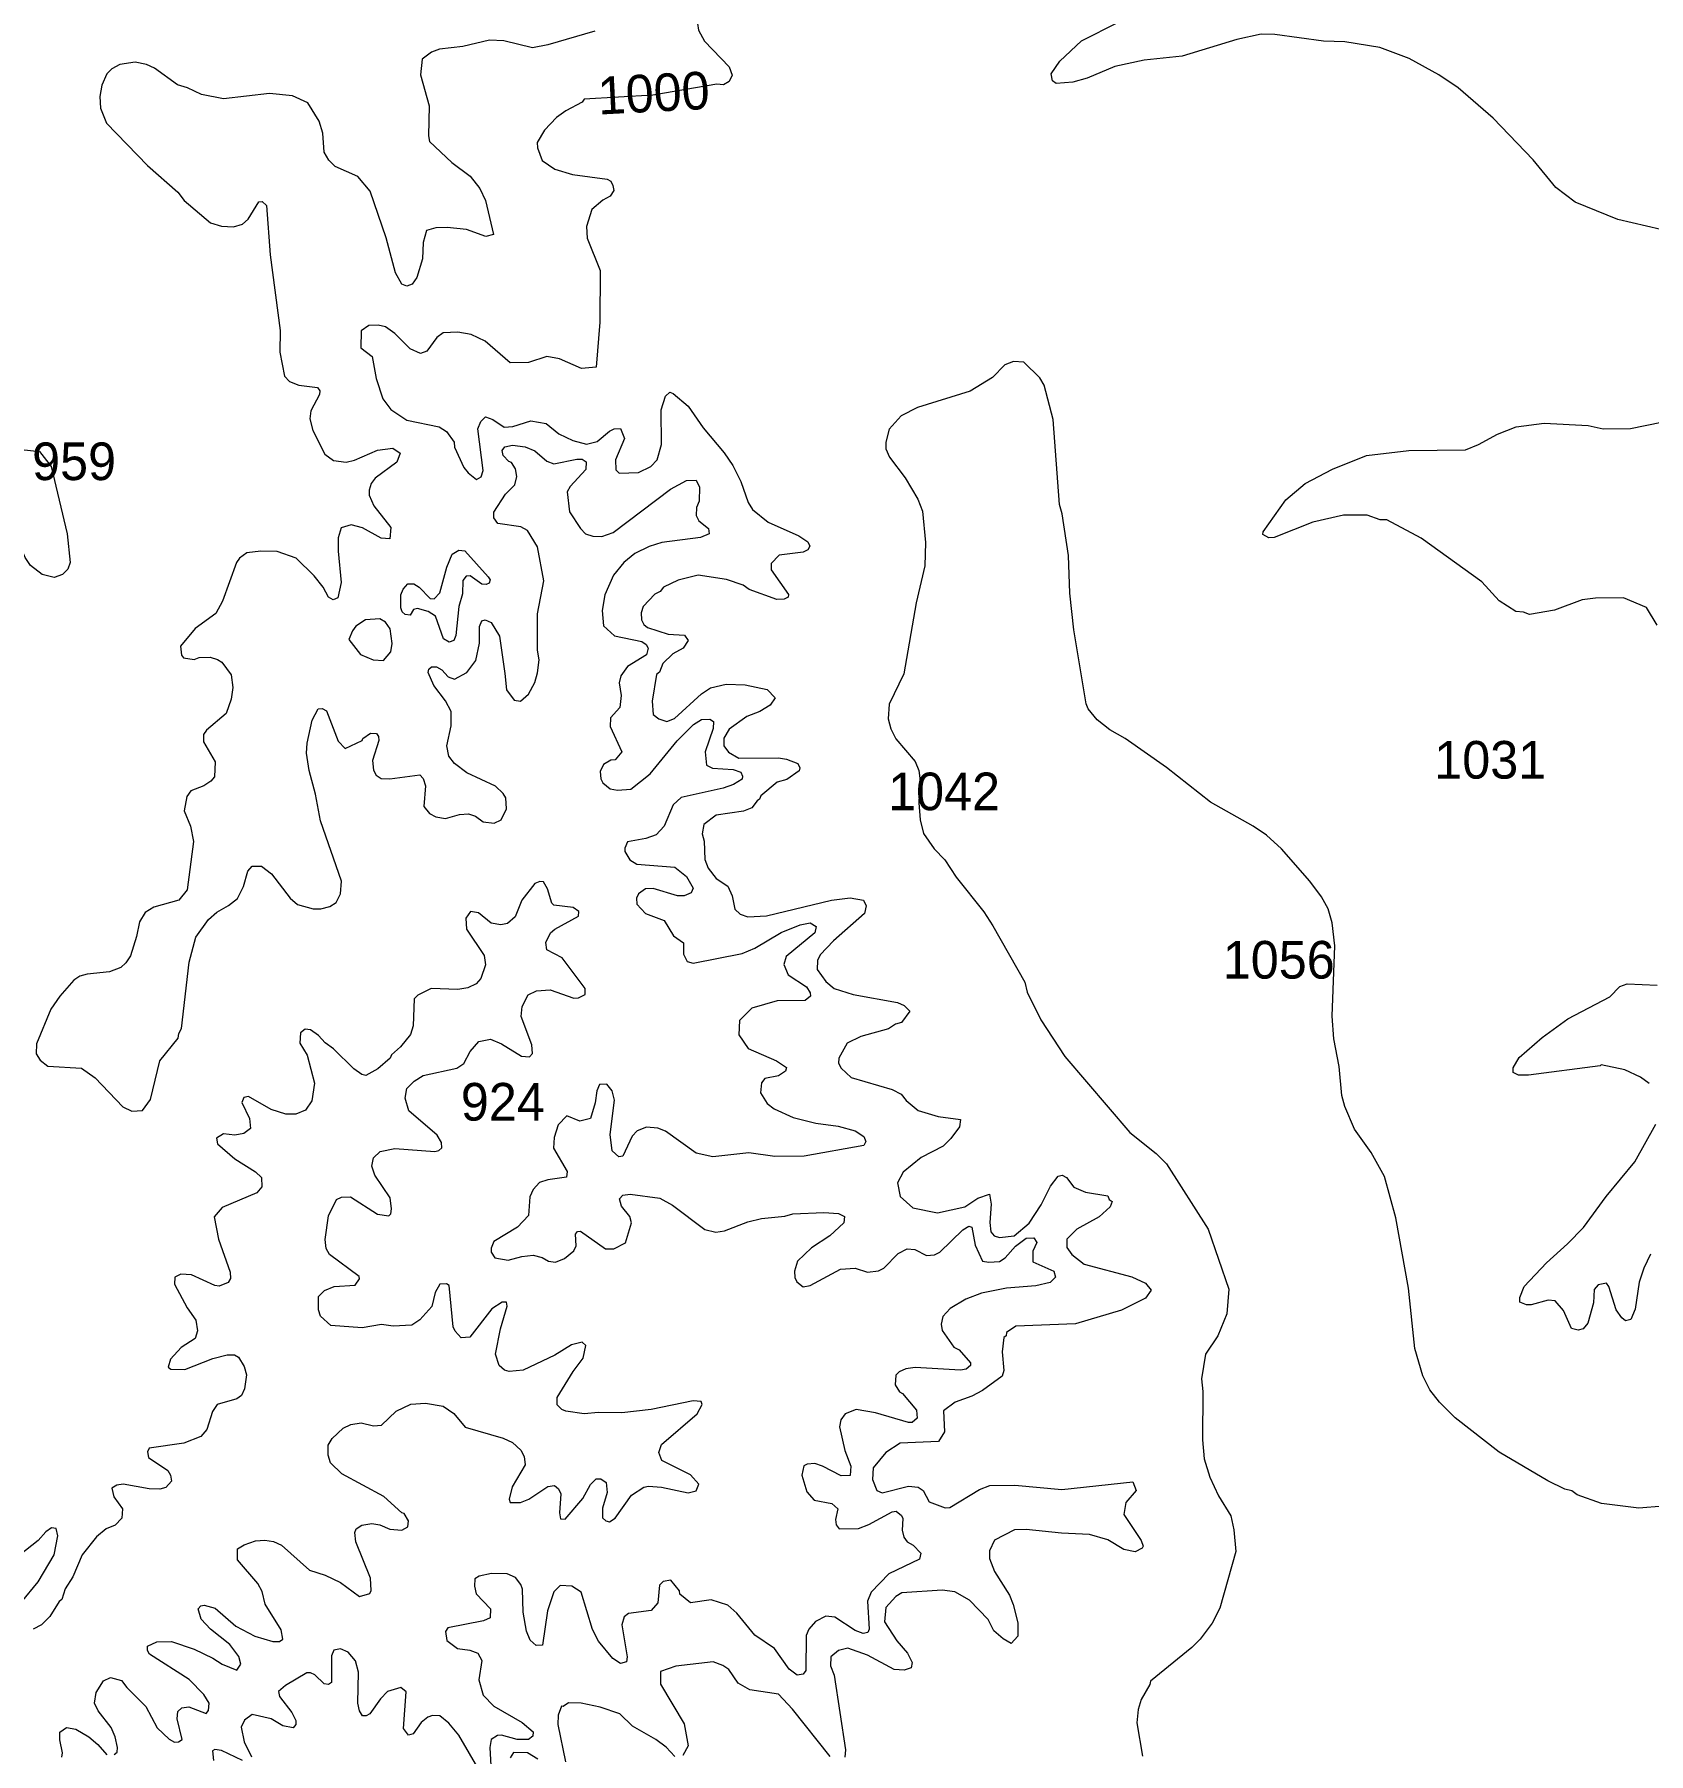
# Model space of a CAD drawing. Header units: kilometres. Extents: x 178.1 to 232.4, y 8228.7 to 8284.8.
# Drawn here: x 215.99 to 222.86, y 8236.32 to 8243.63 of the extents above; entities that cross this region are included whole.
import ezdxf

# ---------------------------------------------------------------- set-up
doc = ezdxf.new("R2010")
doc.units = ezdxf.units.KM
for name, color, linetype in [('1', 7, 'Continuous'), ('2', 7, 'Continuous'), ('21', 7, 'Continuous'), ('61', 7, 'Continuous')]:
    doc.layers.add(name, color=color, linetype=linetype)
doc.styles.add('dgn002', font='dgn002.shx')

msp = doc.modelspace()

# ---------------------------------------------------------------- linework, layer by layer
at = {"layer": '1', "color": 5, "linetype": 'Continuous', "lineweight": 13, "flags": 128}
for points in [[(218.8546, 8243.7957), (218.8125, 8243.6736), (218.8165, 8243.6445), (218.8429, 8243.5983), (218.9472, 8243.4896), (218.96, 8243.4534)], [(222.9083, 8242.7984), (222.7254, 8242.8407), (222.5441, 8242.9146), (222.4621, 8242.9757), (222.3665, 8243.0943), (222.1961, 8243.2711), (222.0466, 8243.3995), (221.9644, 8243.455), (221.8386, 8243.5246), (221.7132, 8243.5716), (221.5652, 8243.595), (221.4748, 8243.5984), (221.2674, 8243.6264), (221.2099, 8243.6281), (221.1052, 8243.6053), (220.8731, 8243.5342), (220.7115, 8243.5182), (220.5875, 8243.4913), (220.4689, 8243.4407), (220.4089, 8243.424), (220.3376, 8243.4179), (220.3216, 8243.4297), (220.3158, 8243.4597), (220.3534, 8243.5134), (220.4452, 8243.6), (220.6031, 8243.6792)], [(218.96, 8243.4534), (218.947, 8243.4274), (218.9236, 8243.4126), (218.8953, 8243.4155), (218.6227, 8243.3686), (218.3305, 8243.3514), (218.3222, 8243.3387), (218.2524, 8243.3022), (218.2127, 8243.2736), (218.1622, 8243.2198), (218.1315, 8243.1669), (218.1328, 8243.145), (218.1517, 8243.0911), (218.206, 8243.0541), (218.2807, 8243.0318), (218.4282, 8243.0112), (218.4444, 8243.0031), (218.4522, 8242.9842), (218.4566, 8242.9642), (218.4418, 8242.9394), (218.4095, 8242.9226), (218.3639, 8242.8822), (218.3401, 8242.8099), (218.3435, 8242.7606), (218.3986, 8242.6239), (218.3974, 8242.4043), (218.3813, 8242.212), (218.3199, 8242.2063), (218.2263, 8242.2485), (218.1719, 8242.2584), (218.0947, 8242.2324), (218.0163, 8242.2307), (217.9102, 8242.3225), (217.8509, 8242.3522), (217.7934, 8242.3621), (217.732, 8242.3584), (217.7046, 8242.3389), (217.6612, 8242.2812), (217.6356, 8242.2714), (217.5916, 8242.2908), (217.5251, 8242.3556), (217.4862, 8242.3838), (217.4553, 8242.3918), (217.4154, 8242.3902), (217.3823, 8242.3669), (217.3817, 8242.2945), (217.4298, 8242.2576), (217.4462, 8242.1648), (217.4743, 8242.0776), (217.5088, 8242.0331), (217.5769, 8241.9868), (217.7145, 8241.9593), (217.7458, 8241.9386), (217.7781, 8241.8937), (217.7798, 8241.8724), (217.8195, 8241.7868), (217.8379, 8241.7631), (217.8727, 8241.7355), (217.8926, 8241.7467), (217.902, 8241.7737), (217.8793, 8241.9507), (217.8908, 8241.9817), (217.9113, 8242.0011), (217.9424, 8241.9904), (217.991, 8241.9575), (218.0276, 8241.9605), (218.1046, 8241.9851), (218.1695, 8241.9737), (218.223, 8241.9286), (218.283, 8241.9011), (218.3409, 8241.8851), (218.3859, 8241.8965), (218.4388, 8241.9407), (218.4587, 8241.9501), (218.4847, 8241.9513), (218.5025, 8241.909), (218.4636, 8241.819), (218.4653, 8241.7763), (218.4801, 8241.7628), (218.5621, 8241.7643), (218.6141, 8241.7907), (218.6417, 8241.819), (218.6593, 8241.8833), (218.6581, 8242.0313), (218.676, 8242.0889), (218.6949, 8242.1063), (218.7098, 8242.1014), (218.7728, 8242.0462), (218.8371, 8241.9541), (218.9259, 8241.8486), (218.9631, 8241.7944), (218.9966, 8241.7269), (219.028, 8241.6381), (219.0469, 8241.6075), (219.1134, 8241.5532)], [(222.8935, 8241.1166), (222.8481, 8241.1917), (222.7495, 8241.2329), (222.6311, 8241.2314), (222.5735, 8241.2243), (222.4572, 8241.1791), (222.3502, 8241.1607), (222.3249, 8241.1719), (222.2916, 8241.1737), (222.2212, 8241.2201), (222.1482, 8241.3009), (221.8903, 8241.4864), (221.7443, 8241.5634), (221.7152, 8241.5643), (221.6606, 8241.5834), (221.5595, 8241.5833), (221.4295, 8241.5539), (221.2648, 8241.4884), (221.2415, 8241.4871), (221.216, 8241.5017), (221.2172, 8241.5123), (221.3138, 8241.6485), (221.3957, 8241.7184), (221.5124, 8241.7797), (221.6574, 8241.8372), (221.8376, 8241.8586), (222.0787, 8241.8606), (222.1339, 8241.8833), (222.2136, 8241.9278), (222.2937, 8241.9584), (222.4121, 8241.9753), (222.5998, 8241.964), (222.6634, 8241.9505), (222.78, 8241.9525), (222.9115, 8241.9791)], [(219.1134, 8241.5532), (219.2436, 8241.4963), (219.2821, 8241.4703), (219.291, 8241.452), (219.2825, 8241.4361), (219.2617, 8241.4266)], [(217.7984, 8241.1955), (217.7851, 8241.0718), (217.7766, 8241.0507), (217.7566, 8241.0444), (217.7321, 8241.0584), (217.6986, 8241.1546), (217.6682, 8241.1745), (217.6215, 8241.1865), (217.605, 8241.1831), (217.5904, 8241.1591), (217.5695, 8241.1607), (217.557, 8241.1734), (217.5517, 8241.1897), (217.5514, 8241.2456), (217.5611, 8241.2686), (217.5816, 8241.2911), (217.6067, 8241.2922), (217.6286, 8241.2778), (217.6763, 8241.2288), (217.6924, 8241.2275), (217.7178, 8241.2537), (217.7468, 8241.363), (217.769, 8241.4172), (217.7984, 8241.4352), (217.8231, 8241.4323), (217.9227, 8241.3208), (217.9312, 8241.3087), (217.9264, 8241.2941), (217.9143, 8241.2882), (217.895, 8241.2906), (217.8467, 8241.326), (217.8292, 8241.3245), (217.8144, 8241.3066), (217.8131, 8241.2496), (217.7984, 8241.1955)], [(219.2617, 8241.4266), (219.1597, 8241.413), (219.1254, 8241.3778), (219.1253, 8241.3517), (219.2001, 8241.2469), (219.1987, 8241.235)], [(219.1987, 8241.235), (219.1813, 8241.2264), (219.1507, 8241.2251), (219.033, 8241.2678), (219.0065, 8241.2856), (218.9367, 8241.3106), (218.8161, 8241.3282), (218.7307, 8241.3074), (218.6676, 8241.2772), (218.6536, 8241.2592), (218.6313, 8241.2479), (218.582, 8241.1947), (218.5734, 8241.1684), (218.575, 8241.1389), (218.5842, 8241.1191), (218.5995, 8241.1068), (218.6878, 8241.0773), (218.7568, 8241.0736), (218.7725, 8241.0502), (218.7524, 8241.0185), (218.7083, 8240.9935), (218.6656, 8240.9525), (218.6507, 8240.9158), (218.6383, 8240.9059), (218.6199, 8240.7927), (218.6244, 8240.7366), (218.6479, 8240.718), (218.6823, 8240.7069), (218.7152, 8240.7193), (218.8303, 8240.8242), (218.8685, 8240.8494), (218.9342, 8240.8659), (219.0149, 8240.8625), (219.1096, 8240.8421), (219.1425, 8240.8067), (219.1213, 8240.776), (219.0783, 8240.749), (219.0224, 8240.7273), (218.948, 8240.6739), (218.9248, 8240.6362), (218.9249, 8240.6035), (218.9448, 8240.576), (218.9878, 8240.5505), (219.1567, 8240.5524), (219.1917, 8240.5464), (219.2394, 8240.528), (219.2478, 8240.5094), (219.2456, 8240.4965), (219.1925, 8240.4605), (219.1516, 8240.4493), (219.0817, 8240.3912), (219.077, 8240.3758), (219.0657, 8240.3698), (219.0443, 8240.3394), (219.0081, 8240.3259), (218.8921, 8240.3081), (218.8398, 8240.2694), (218.8321, 8240.2296), (218.8404, 8240.1977), (218.8438, 8240.1205), (218.8578, 8240.0826), (218.892, 8240.0393), (218.941, 8240.006), (218.9603, 8239.9656), (218.971, 8239.9093), (218.9941, 8239.8881), (219.0264, 8239.8769), (219.1061, 8239.8802), (219.3826, 8239.9476), (219.4616, 8239.9573), (219.5186, 8239.9467), (219.5296, 8239.9228), (219.5228, 8239.8911), (219.3912, 8239.7742), (219.3346, 8239.7146), (219.3227, 8239.6907), (219.3214, 8239.6523), (219.3582, 8239.6011), (219.3933, 8239.5718), (219.474, 8239.546), (219.6632, 8239.5122), (219.6912, 8239.4997), (219.7153, 8239.4761), (219.68, 8239.427), (219.6544, 8239.4203), (219.6246, 8239.4009), (219.507, 8239.368), (219.4496, 8239.3398), (219.4136, 8239.275), (219.4122, 8239.2549), (219.4242, 8239.2335), (219.4664, 8239.1928), (219.6402, 8239.1418), (219.6793, 8239.122), (219.7001, 8239.0963)], [(217.3795, 8240.991), (217.4338, 8240.9681), (217.4776, 8240.9665), (217.5087, 8241.0032), (217.5151, 8241.0385), (217.5058, 8241.0998), (217.486, 8241.1286), (217.4627, 8241.1425), (217.4012, 8241.1392), (217.3602, 8241.1125), (217.3454, 8241.0924), (217.3309, 8241.0546), (217.3795, 8240.991)], [(222.8593, 8239.1676), (222.8219, 8239.1953), (222.7561, 8239.2266), (222.6554, 8239.248), (222.651, 8239.2431), (222.3463, 8239.2039), (222.303, 8239.2036), (222.281, 8239.2152), (222.2805, 8239.2349), (222.3058, 8239.278), (222.4034, 8239.3631), (222.5135, 8239.4422), (222.6912, 8239.5358), (222.7348, 8239.5801), (222.7661, 8239.5918), (222.8937, 8239.5855)], [(219.7001, 8239.0963), (219.7515, 8239.0537), (219.8362, 8239.0276), (219.9313, 8239.0149), (219.9265, 8238.9835)], [(219.9265, 8238.9835), (219.8899, 8238.9335), (219.8568, 8238.9015)], [(222.8642, 8238.443), (222.8358, 8238.3837), (222.8171, 8238.3229), (222.7999, 8238.2088), (222.7817, 8238.1642), (222.7591, 8238.1597), (222.7432, 8238.1714), (222.7183, 8238.2053), (222.6871, 8238.3057), (222.6778, 8238.3193), (222.6428, 8238.3124), (222.6249, 8238.2919), (222.6225, 8238.2357), (222.5982, 8238.1493), (222.5781, 8238.1256), (222.5578, 8238.1195), (222.5288, 8238.1262), (222.4947, 8238.2037), (222.459, 8238.2438), (222.4301, 8238.2469), (222.3572, 8238.2275), (222.3381, 8238.2277), (222.3097, 8238.2389), (222.3088, 8238.2578), (222.3271, 8238.305), (222.4219, 8238.4052), (222.5125, 8238.486), (222.5795, 8238.5562), (222.6759, 8238.6873), (222.7982, 8238.8347), (222.8868, 8238.9951)], [(219.8568, 8238.9015), (219.7637, 8238.8529), (219.6877, 8238.7913), (219.6636, 8238.7458), (219.6744, 8238.6882), (219.7284, 8238.6388), (219.8335, 8238.6179), (219.9491, 8238.6439), (220.0045, 8238.6803), (220.0537, 8238.6977), (220.0616, 8238.6554), (220.0552, 8238.5772), (220.06, 8238.5378), (220.0735, 8238.5207), (220.0961, 8238.514), (220.1586, 8238.5207), (220.2224, 8238.5746), (220.2743, 8238.6528), (220.3135, 8238.7309), (220.3469, 8238.7737), (220.3625, 8238.7782), (220.3811, 8238.7684), (220.4127, 8238.7267), (220.4624, 8238.7064), (220.558, 8238.6908), (220.5632, 8238.6756), (220.5764, 8238.6661), (220.5666, 8238.6437), (220.5199, 8238.6017), (220.4255, 8238.5483), (220.3835, 8238.5066), (220.383, 8238.4712), (220.4036, 8238.4405), (220.4568, 8238.4003), (220.6589, 8238.3462), (220.7182, 8238.3193), (220.7423, 8238.2899), (220.7176, 8238.2554), (220.6156, 8238.2042), (220.4196, 8238.1471), (220.1656, 8238.1359), (220.1267, 8238.1092), (220.1254, 8238.0961), (220.1158, 8238.088), (220.1079, 8238.0275), (220.1158, 8237.9478), (220.1076, 8237.9246), (220.0239, 8237.8628), (219.9793, 8237.8388), (219.9079, 8237.8139), (219.8582, 8237.7772), (219.8624, 8237.6868), (219.8374, 8237.6469), (219.6738, 8237.6397), (219.613, 8237.5991), (219.5597, 8237.5348), (219.5569, 8237.4852), (219.5754, 8237.4386), (219.5985, 8237.428), (219.7103, 8237.4568), (219.7504, 8237.452), (219.7721, 8237.4381), (219.797, 8237.3901), (219.8664, 8237.365), (219.8852, 8237.3657), (220.0123, 8237.4422), (220.0558, 8237.4588), (220.1613, 8237.4604), (220.3613, 8237.4425), (220.6631, 8237.475), (220.6782, 8237.4386), (220.6335, 8237.3869), (220.6249, 8237.3355), (220.6992, 8237.225), (220.708, 8237.2015), (220.7033, 8237.1924), (220.6735, 8237.1778), (220.6249, 8237.1867), (220.5578, 8237.2279), (220.4799, 8237.251), (220.3603, 8237.2563), (220.2099, 8237.2725), (220.1604, 8237.2704), (220.0758, 8237.2273), (220.0536, 8237.1813), (220.054, 8237.1493), (220.0758, 8237.0943), (220.1389, 8236.993), (220.1554, 8236.9535), (220.175, 8236.8753), (220.1752, 8236.8192), (220.146, 8236.788), (220.1127, 8236.8071), (220.0722, 8236.8413), (220.048, 8236.8891)], [(219.682, 8237.0027), (219.6565, 8236.9873), (219.6139, 8236.9411)], [(220.048, 8236.8891), (219.9692, 8236.9717), (219.9074, 8237.0073), (219.8526, 8237.0144), (219.682, 8237.0027)], [(219.6139, 8236.9411), (219.6076, 8236.8805), (219.66, 8236.7984), (219.706, 8236.7461), (219.7256, 8236.7066), (219.7216, 8236.6842), (219.6918, 8236.6741), (219.6487, 8236.6771), (219.5348, 8236.7386), (219.4518, 8236.7672), (219.4116, 8236.7574), (219.3803, 8236.7304), (219.3788, 8236.6935), (219.3944, 8236.6528), (219.4426, 8236.3354), (219.4394, 8236.3044)], [(219.3773, 8236.3081), (219.2167, 8236.5081), (219.1571, 8236.5722), (219.0358, 8236.5902), (218.9855, 8236.6197), (218.9464, 8236.677), (218.9199, 8236.6946), (218.8789, 8236.7094), (218.7202, 8236.6916), (218.6558, 8236.6689), (218.6557, 8236.6149), (218.7555, 8236.4466), (218.7726, 8236.3533), (218.75, 8236.3114)], [(218.7165, 8236.3074), (218.679, 8236.3477), (218.6361, 8236.379), (218.5365, 8236.4357), (218.4829, 8236.4883), (218.3982, 8236.5171), (218.3178, 8236.5337), (218.2649, 8236.5353), (218.2409, 8236.5199), (218.235, 8236.5216), (218.2199, 8236.4827), (218.2182, 8236.444), (218.251, 8236.2852)], [(218.1341, 8236.2966), (218.0896, 8236.3232), (218.0307, 8236.3244), (218.0157, 8236.3015)]]:
    msp.add_lwpolyline(points, dxfattribs=at)
at = {"layer": '2', "color": 3, "linetype": 'Continuous', "lineweight": 0, "flags": 128}
for points in [[(218.3759, 8243.6403), (218.177, 8243.582), (218.1118, 8243.5706), (217.9896, 8243.5999), (217.928, 8243.6029), (217.8148, 8243.5754), (217.7161, 8243.5638), (217.6821, 8243.5515), (217.642, 8243.5216), (217.6356, 8243.4545), (217.6716, 8243.3229), (217.6683, 8243.1962), (217.6729, 8243.1716), (217.7677, 8243.0826), (217.8461, 8243.0238), (217.8875, 8242.9722), (217.9113, 8242.9208), (217.9448, 8242.7766), (217.9123, 8242.7674), (217.8306, 8242.7983), (217.749, 8242.8066), (217.7003, 8242.805), (217.661, 8242.7934), (217.6456, 8242.7422), (217.6432, 8242.6736), (217.619, 8242.5933), (217.599, 8242.565), (217.5768, 8242.5565), (217.5561, 8242.5655), (217.5283, 8242.6131), (217.4896, 8242.7617), (217.4213, 8242.9613), (217.3683, 8243.023), (217.2722, 8243.0652), (217.2455, 8243.0918), (217.2258, 8243.126), (217.2191, 8243.2076), (217.2041, 8243.2576), (217.1557, 8243.3366), (217.0906, 8243.3662), (216.9925, 8243.3761), (216.7975, 8243.3534), (216.7032, 8243.371), (216.6449, 8243.4005), (216.6018, 8243.4127), (216.504, 8243.4835), (216.4696, 8243.4986), (216.4217, 8243.5094), (216.3559, 8243.4993), (216.3231, 8243.4811), (216.3019, 8243.4595), (216.2804, 8243.4111), (216.271, 8243.363), (216.2745, 8243.313), (216.2993, 8243.2498), (216.4746, 8243.0705), (216.6034, 8242.9563), (216.6303, 8242.9215), (216.7418, 8242.8267), (216.7884, 8242.8114), (216.8402, 8242.8088), (216.8787, 8242.8211), (216.9015, 8242.8421), (216.9475, 8242.9151), (216.9616, 8242.9172), (216.9795, 8242.8998), (216.9961, 8242.6906), (217.0379, 8242.3688), (217.0363, 8242.2766), (217.0565, 8242.1743), (217.0776, 8242.1519), (217.1179, 8242.1358), (217.1969, 8242.1268), (217.2071, 8242.1119), (217.2055, 8242.0969), (217.1681, 8242.0264), (217.1647, 8241.9929), (217.1766, 8241.9435), (217.2286, 8241.8428), (217.2653, 8241.8158), (217.3184, 8241.8092), (217.3545, 8241.8172), (217.4523, 8241.8599)], [(222.9191, 8237.3716), (222.8154, 8237.3634), (222.6567, 8237.3834), (222.553, 8237.4191), (222.5308, 8237.4362), (222.4999, 8237.4442), (222.4282, 8237.4797), (222.2209, 8237.6008), (222.0336, 8237.7469), (221.9672, 8237.8133), (221.9266, 8237.8655), (221.8967, 8237.9253), (221.8627, 8238.0417), (221.8363, 8238.2985), (221.7814, 8238.5976), (221.734, 8238.7733), (221.6771, 8238.874), (221.6061, 8238.9737), (221.5647, 8239.0696), (221.5528, 8239.117), (221.5412, 8239.2395), (221.5184, 8239.3573), (221.5118, 8239.454), (221.5231, 8239.7532), (221.5116, 8239.8504), (221.4936, 8239.9097), (221.4657, 8239.9619), (221.4168, 8240.0277), (221.2955, 8240.1654), (221.2319, 8240.224), (221.1758, 8240.2618), (220.9939, 8240.3633), (220.8068, 8240.5108), (220.6305, 8240.6343), (220.5664, 8240.6706), (220.5127, 8240.713), (220.4732, 8240.7599), (220.4648, 8240.7819), (220.4121, 8241.0963), (220.3958, 8241.2514), (220.3907, 8241.4115), (220.3626, 8241.5893), (220.3512, 8241.6296), (220.3247, 8241.9909), (220.2873, 8242.1356), (220.2676, 8242.1675), (220.2006, 8242.2333), (220.1565, 8242.2364), (220.1193, 8242.2222), (220.0665, 8242.1681), (219.9725, 8242.111), (219.7486, 8242.0417), (219.6783, 8242.0053), (219.6273, 8241.949), (219.6137, 8241.8937)], [(217.1614, 8240.499), (217.1507, 8240.5722), (217.1532, 8240.6142), (217.1746, 8240.7128), (217.1996, 8240.7603), (217.2162, 8240.7619), (217.2356, 8240.7516), (217.2852, 8240.6235), (217.3147, 8240.5917), (217.3876, 8240.6254), (217.3897, 8240.6347), (217.4225, 8240.6565), (217.4477, 8240.6553), (217.456, 8240.643), (217.4572, 8240.6252), (217.4313, 8240.5406), (217.4353, 8240.5), (217.4461, 8240.4782), (217.467, 8240.4647), (217.5044, 8240.4629), (217.6319, 8240.4804), (217.6466, 8240.464), (217.6566, 8240.4331), (217.649, 8240.3455), (217.6734, 8240.3156), (217.7002, 8240.3017), (217.7419, 8240.295), (217.8006, 8240.3118), (217.839, 8240.3146), (217.8681, 8240.3043), (217.9014, 8240.2799), (217.9483, 8240.2742), (217.9778, 8240.289), (218.0008, 8240.335), (217.998, 8240.3816), (217.9871, 8240.4007), (217.9543, 8240.432), (217.8316, 8240.4884), (217.7797, 8240.5277), (217.7557, 8240.559), (217.7474, 8240.6037), (217.7656, 8240.688), (217.7651, 8240.7485), (217.7415, 8240.794), (217.6911, 8240.8601), (217.667, 8240.9144), (217.6701, 8240.9295), (217.6815, 8240.9388), (217.7028, 8240.9383), (217.7253, 8240.9269), (217.7519, 8240.8966), (217.7796, 8240.8859), (217.8319, 8240.9144), (217.8703, 8240.9658), (217.8856, 8241.0395), (217.8856, 8241.1107), (217.8959, 8241.1341), (217.9098, 8241.139), (217.9351, 8241.1276), (217.9707, 8241.0699), (217.9942, 8240.9104), (218.0012, 8240.8408), (218.0335, 8240.7966), (218.0607, 8240.7927), (218.0941, 8240.8227), (218.1215, 8240.8723), (218.1331, 8240.9131), (218.139, 8240.9683), (218.1326, 8241.0093), (218.1326, 8241.1639), (218.1588, 8241.3051), (218.132, 8241.4483), (218.0905, 8241.5183), (218.0612, 8241.5347), (217.9637, 8241.5476), (217.9469, 8241.5721), (217.9468, 8241.5962), (217.9968, 8241.673), (218.0366, 8241.7132), (218.0449, 8241.7478), (218.0386, 8241.781), (218.0222, 8241.807), (218.0102, 8241.8116), (217.987, 8241.8377), (217.9828, 8241.8585), (217.994, 8241.8745), (218.0256, 8241.8815), (218.0795, 8241.8745), (218.1205, 8241.8571), (218.1716, 8241.813), (218.202, 8241.8012), (218.2995, 8241.8223), (218.3229, 8241.8222), (218.3392, 8241.8109), (218.3377, 8241.7776)], [(219.6137, 8241.8937), (219.6141, 8241.8652), (219.6291, 8241.8308), (219.695, 8241.7427), (219.7496, 8241.6515)], [(216.0648, 8241.7899), (216.1333, 8241.5036), (216.1454, 8241.3824), (216.1359, 8241.3535), (216.1132, 8241.3312), (216.0773, 8241.3188), (216.0256, 8241.3314), (215.9768, 8241.3692), (215.9537, 8241.4037), (215.934, 8241.4523), (215.9154, 8241.5695), (215.9137, 8241.667), (215.8809, 8241.7835), (215.8867, 8241.8396), (215.898, 8241.8519), (215.9509, 8241.8618), (216.0145, 8241.8545), (216.0648, 8241.7899)], [(217.4523, 8241.8599), (217.5175, 8241.8681), (217.5479, 8241.8471), (217.5336, 8241.8084), (217.4424, 8241.7411)], [(217.4424, 8241.7411), (217.4256, 8241.7188), (217.4166, 8241.6899)], [(218.3377, 8241.7776), (218.2713, 8241.7059), (218.2591, 8241.6829), (218.2682, 8241.5973), (218.3152, 8241.5269)], [(218.3673, 8241.4939), (218.4055, 8241.4934), (218.454, 8241.5101), (218.6983, 8241.6942), (218.7664, 8241.7316), (218.8077, 8241.7319), (218.8206, 8241.7027), (218.8192, 8241.6435), (218.809, 8241.6158), (218.8077, 8241.5817), (218.8186, 8241.5592), (218.8601, 8241.5266), (218.8625, 8241.5041), (218.826, 8241.4885), (218.6609, 8241.4668), (218.6074, 8241.4506), (218.5464, 8241.421), (218.4997, 8241.3827), (218.4556, 8241.3291), (218.4189, 8241.2456), (218.4075, 8241.1778), (218.413, 8241.1128), (218.4602, 8241.0704), (218.5765, 8241.0461), (218.5944, 8241.0343), (218.6033, 8241.0185), (218.5962, 8240.9897), (218.5146, 8240.94), (218.4861, 8240.9014), (218.4799, 8240.8709), (218.4881, 8240.8172), (218.4819, 8240.7661), (218.4425, 8240.7226), (218.441, 8240.6858), (218.4913, 8240.5774), (218.4633, 8240.5439), (218.4442, 8240.5417), (218.4135, 8240.5241), (218.3994, 8240.4938), (218.401, 8240.4628), (218.4097, 8240.4457), (218.4411, 8240.4199), (218.4726, 8240.4151), (218.5287, 8240.4186), (218.611, 8240.4837), (218.7256, 8240.6244), (218.7954, 8240.6944), (218.8302, 8240.7146), (218.8649, 8240.716), (218.881, 8240.7061), (218.8799, 8240.6772), (218.8454, 8240.578), (218.8504, 8240.5211), (218.8759, 8240.5079), (218.9641, 8240.5022), (218.9972, 8240.4909), (219.0046, 8240.4746), (219.0031, 8240.4618), (218.9658, 8240.439), (218.9218, 8240.4237), (218.7427, 8240.3833), (218.7099, 8240.3519), (218.6703, 8240.2614), (218.6369, 8240.2248), (218.5924, 8240.2094), (218.5144, 8240.1958), (218.5035, 8240.1688), (218.5043, 8240.1537), (218.5252, 8240.1181), (218.5549, 8240.1007), (218.7168, 8240.0873), (218.7661, 8240.0479), (218.7942, 8239.9982), (218.7862, 8239.9777), (218.7557, 8239.9657), (218.728, 8239.966), (218.6241, 8239.997), (218.5919, 8239.9953), (218.5622, 8239.9737), (218.554, 8239.9552), (218.5554, 8239.9306), (218.5918, 8239.8909), (218.6704, 8239.8604), (218.7103, 8239.7963), (218.7527, 8239.7662), (218.7534, 8239.7182), (218.7693, 8239.6867), (218.794, 8239.6793), (219.0026, 8239.7201), (219.0565, 8239.7438), (219.1679, 8239.8091), (219.249, 8239.8429), (219.2916, 8239.8504), (219.317, 8239.8348), (219.312, 8239.809)], [(217.4166, 8241.6899), (217.4172, 8241.6689), (217.436, 8241.6237), (217.5085, 8241.5308), (217.5042, 8241.4828), (217.4679, 8241.4854), (217.3884, 8241.5291), (217.3397, 8241.5421), (217.2983, 8241.5291), (217.2851, 8241.4878), (217.2849, 8241.43), (217.2979, 8241.2976), (217.2836, 8241.2324), (217.2629, 8241.2233), (217.2441, 8241.2352), (217.2215, 8241.2775), (217.1835, 8241.3262), (217.1058, 8241.4005), (217.0251, 8241.4286), (216.9563, 8241.4306), (216.8965, 8241.424), (216.8654, 8241.401), (216.8521, 8241.3825), (216.7932, 8241.2179), (216.7643, 8241.1656), (216.6764, 8241.1018), (216.6139, 8241.0274), (216.6192, 8240.9885), (216.6276, 8240.9778), (216.6719, 8240.9699), (216.6937, 8240.978), (216.741, 8240.9796), (216.7725, 8240.9706), (216.7906, 8240.9583), (216.8292, 8240.9044), (216.837, 8240.8512), (216.8305, 8240.8018), (216.8091, 8240.741), (216.7246, 8240.6693), (216.7119, 8240.6507), (216.7127, 8240.6199), (216.7614, 8240.5346), (216.7596, 8240.4717), (216.7439, 8240.4535), (216.7132, 8240.4338), (216.6585, 8240.4124), (216.6416, 8240.3876), (216.63, 8240.3272), (216.6575, 8240.2619), (216.6692, 8240.1961), (216.6427, 8239.9916), (216.6072, 8239.947), (216.5007, 8239.9177), (216.4636, 8239.8946), (216.44, 8239.8557), (216.4275, 8239.7926), (216.4018, 8239.711), (216.3824, 8239.681), (216.3602, 8239.6616), (216.3127, 8239.6421), (216.2182, 8239.6331), (216.1861, 8239.6235), (216.1609, 8239.6066), (216.1019, 8239.5398), (216.0634, 8239.4843), (216.0026, 8239.3363), (216.0012, 8239.2943), (216.0184, 8239.2668), (216.05, 8239.2412), (216.1937, 8239.2326), (216.251, 8239.192), (216.3699, 8239.0685), (216.4074, 8239.051), (216.4528, 8239.0528), (216.4865, 8239.0999), (216.5259, 8239.2638), (216.6044, 8239.3612), (216.6067, 8239.3806), (216.6188, 8239.4017), (216.6514, 8239.6839), (216.6801, 8239.7894), (216.7329, 8239.8645), (216.7686, 8239.8968), (216.8188, 8239.9248), (216.8564, 8239.9543), (216.8817, 8240.0058), (216.9013, 8240.0703), (216.9192, 8240.0915), (216.9583, 8240.0923), (217.0017, 8240.0594), (217.0808, 8239.9559), (217.1115, 8239.9284), (217.1782, 8239.91), (217.2118, 8239.9098), (217.249, 8239.9208)], [(219.7496, 8241.6515), (219.7695, 8241.6006), (219.7818, 8241.4668), (219.7786, 8241.3687), (219.7427, 8241.2114), (219.6901, 8240.9088), (219.6276, 8240.7801), (219.6237, 8240.7173), (219.6349, 8240.6748), (219.6559, 8240.6327), (219.7388, 8240.5366), (219.7537, 8240.4989), (219.7587, 8240.4654), (219.754, 8240.3608), (219.7588, 8240.2884), (219.7732, 8240.2304), (219.8188, 8240.166), (219.8641, 8240.1187), (219.9119, 8240.0447), (220.0299, 8239.8971), (220.069, 8239.8386), (220.2041, 8239.5983), (220.2137, 8239.5561), (220.2727, 8239.4383), (220.3746, 8239.283), (220.6514, 8238.9596), (220.7634, 8238.8705), (220.8071, 8238.8266), (220.9835, 8238.5495), (221.0721, 8238.2933), (221.0639, 8238.1887), (221.0244, 8238.0959), (220.9726, 8238.0181), (220.9554, 8237.9131), (220.9619, 8237.8595), (220.9604, 8237.654), (220.9668, 8237.5731), (220.9914, 8237.4941), (221.0276, 8237.4151), (221.0809, 8237.3307), (221.0937, 8237.2714), (221.1015, 8237.1786), (221.0331, 8236.9384), (221.0012, 8236.8745), (220.9501, 8236.8067), (220.9148, 8236.7714), (220.7386, 8236.6274), (220.7363, 8236.6136), (220.6992, 8236.55), (220.6866, 8236.5068), (220.6806, 8236.4499), (220.7051, 8236.3089)], [(218.3152, 8241.5269), (218.3369, 8241.5046), (218.3673, 8241.4939)], [(217.2093, 8240.2844), (217.1882, 8240.3981), (217.1614, 8240.499)], [(217.249, 8239.9208), (217.2769, 8239.9371), (217.295, 8239.9736), (217.2996, 8240.0282), (217.2093, 8240.2844)], [(217.2678, 8238.3045), (217.3575, 8238.3113), (217.3753, 8238.3373), (217.3748, 8238.3478), (217.2484, 8238.4417), (217.2332, 8238.4668), (217.229, 8238.5055), (217.2436, 8238.6055), (217.2783, 8238.6751), (217.2989, 8238.685), (217.3374, 8238.6866), (217.4522, 8238.613), (217.5003, 8238.6048), (217.5085, 8238.6144), (217.5119, 8238.635), (217.5056, 8238.6823), (217.4408, 8238.7786), (217.4281, 8238.8172), (217.4357, 8238.8524), (217.4641, 8238.8795), (217.5263, 8238.892), (217.6956, 8238.8794), (217.7131, 8238.8831), (217.7255, 8238.8944), (217.7237, 8238.9168), (217.7057, 8238.9488), (217.5855, 8239.0521), (217.5698, 8239.1058), (217.5767, 8239.1461), (217.6087, 8239.1781), (217.6463, 8239.2016), (217.7894, 8239.2338), (217.819, 8239.2527), (217.8463, 8239.304), (217.8835, 8239.3459), (217.9332, 8239.3565), (217.98, 8239.3365), (218.0643, 8239.2836), (218.0977, 8239.2812), (218.111, 8239.2949), (218.1079, 8239.333), (218.0634, 8239.4528), (218.0677, 8239.495), (218.0931, 8239.5442), (218.1277, 8239.5623), (218.1868, 8239.5655), (218.2863, 8239.5312), (218.3062, 8239.5316), (218.3348, 8239.5467), (218.3345, 8239.5724), (218.2371, 8239.7026), (218.1717, 8239.7358), (218.1676, 8239.7679), (218.1876, 8239.8081), (218.2055, 8239.8243), (218.3066, 8239.8787), (218.3083, 8239.8997), (218.284, 8239.9159), (218.2021, 8239.9257), (218.1932, 8239.9351), (218.1755, 8239.9947), (218.1579, 8240.0251), (218.1427, 8240.0266), (218.121, 8240.0182), (218.0663, 8239.9468), (218.0377, 8239.8765), (218.0048, 8239.8476), (217.9771, 8239.8424), (217.936, 8239.8492), (217.8812, 8239.8938), (217.848, 8239.8995), (217.8272, 8239.8712), (217.8307, 8239.824), (217.9054, 8239.7115), (217.9117, 8239.6717), (217.8912, 8239.6148), (217.8717, 8239.592), (217.8356, 8239.5739), (217.7934, 8239.5673), (217.6806, 8239.5722), (217.6235, 8239.5438), (217.608, 8239.5276), (217.6041, 8239.4133), (217.5921, 8239.3756), (217.5503, 8239.3243), (217.512, 8239.29), (217.5063, 8239.2755), (217.4531, 8239.2304), (217.4028, 8239.2023), (217.3857, 8239.206), (217.3521, 8239.23), (217.2656, 8239.3149), (217.229, 8239.3402), (217.2012, 8239.3725), (217.1678, 8239.3959)], [(219.312, 8239.809), (219.1901, 8239.7081), (219.1796, 8239.6741), (219.1982, 8239.6297), (219.2761, 8239.5792)], [(219.2938, 8239.5387), (219.27, 8239.5211), (219.1511, 8239.5194), (219.0433, 8239.4883), (218.9907, 8239.4354), (218.9888, 8239.3744), (219.0285, 8239.317), (219.1481, 8239.2644), (219.1905, 8239.2361), (219.1866, 8239.2209), (219.1575, 8239.2005), (219.0991, 8239.1896), (219.0855, 8239.1701), (219.0801, 8239.1285), (219.1094, 8239.0829), (219.1389, 8239.0601), (219.2195, 8239.0235), (219.3161, 8238.9995), (219.4114, 8238.9862), (219.4834, 8238.9664), (219.5194, 8238.9426), (219.5281, 8238.9221), (219.5199, 8238.9045), (219.2658, 8238.8587), (219.1409, 8238.8579), (219.0304, 8238.8728), (218.8775, 8238.8563), (218.8072, 8238.8721), (218.6767, 8238.9652), (218.6444, 8238.9779), (218.5964, 8238.983), (218.5557, 8238.9662), (218.5354, 8238.9442), (218.495, 8238.8589), (218.4789, 8238.8567), (218.4503, 8238.8819), (218.442, 8238.9511), (218.4599, 8239.0976), (218.4493, 8239.137), (218.4277, 8239.1651), (218.3966, 8239.164), (218.3845, 8239.1362), (218.3775, 8239.0853), (218.3573, 8239.019), (218.3118, 8239.0077), (218.2577, 8239.0304), (218.2199, 8238.9927), (218.2032, 8238.9379), (218.2001, 8238.8934), (218.2588, 8238.7943), (218.2563, 8238.7701), (218.1764, 8238.7589), (218.1407, 8238.747), (218.1138, 8238.7168), (218.0999, 8238.6857), (218.0942, 8238.6075), (218.0475, 8238.5572), (217.947, 8238.4957), (217.9354, 8238.4685), (217.9357, 8238.4505), (217.9508, 8238.4275), (218.0078, 8238.4168), (218.0657, 8238.4333), (218.1144, 8238.4381), (218.1525, 8238.4286), (218.1796, 8238.4122), (218.2086, 8238.4089), (218.2467, 8238.4238), (218.2864, 8238.4574), (218.2969, 8238.4783), (218.2941, 8238.5269), (218.3023, 8238.5382), (218.3155, 8238.54), (218.4219, 8238.4655), (218.4568, 8238.4647), (218.5064, 8238.4907), (218.5325, 8238.5763), (218.5256, 8238.6027), (218.4893, 8238.6466), (218.4817, 8238.6778), (218.4954, 8238.6931), (218.5266, 8238.698), (218.6525, 8238.6799), (218.707, 8238.6505), (218.8432, 8238.5478), (218.8907, 8238.5354), (218.9269, 8238.5417), (219.0264, 8238.5797), (219.0841, 8238.5942), (219.1837, 8238.6044), (219.2179, 8238.6142), (219.3503, 8238.6191), (219.4123, 8238.6147), (219.4376, 8238.602), (219.4347, 8238.5758)], [(219.2761, 8239.5792), (219.292, 8239.5531), (219.2938, 8239.5387)], [(217.1678, 8239.3959), (217.1447, 8239.3989), (217.1253, 8239.3839), (217.1219, 8239.3396), (217.1528, 8239.2881)], [(217.1528, 8239.2881), (217.1845, 8239.1698), (217.173, 8239.0941)], [(217.173, 8239.0941), (217.1457, 8239.0549), (217.1045, 8239.0376), (217.0629, 8239.0377), (216.9997, 8239.058), (216.9036, 8239.1126), (216.8839, 8239.1087), (216.8754, 8239.087), (216.9074, 8239.0188), (216.9123, 8238.9761), (216.8832, 8238.9553), (216.8452, 8238.9487), (216.7973, 8238.9547), (216.7675, 8238.936), (216.7725, 8238.9109), (216.8456, 8238.8471), (216.9336, 8238.7924), (216.9585, 8238.7685), (216.961, 8238.7284), (216.9385, 8238.703), (216.7912, 8238.6406), (216.7579, 8238.6019), (216.7756, 8238.5063), (216.8254, 8238.3664), (216.8272, 8238.3388), (216.8174, 8238.3218), (216.7793, 8238.3069), (216.7604, 8238.3094), (216.6609, 8238.3541), (216.6166, 8238.3574), (216.5905, 8238.3441), (216.5888, 8238.3155), (216.6434, 8238.2138), (216.6791, 8238.1617), (216.6873, 8238.117), (216.6767, 8238.0843), (216.6177, 8238.046), (216.572, 8237.9964), (216.5626, 8237.9616), (216.574, 8237.9532), (216.6323, 8237.9525), (216.7513, 8237.9989), (216.8135, 8238.0149), (216.844, 8238.0148), (216.8615, 8238.005), (216.8849, 8237.9652), (216.8957, 8237.9302), (216.8873, 8237.8698), (216.8737, 8237.8412), (216.8542, 8237.8279), (216.7705, 8237.8033), (216.75, 8237.7733), (216.7268, 8237.6973), (216.7015, 8237.6674), (216.6287, 8237.6388), (216.4814, 8237.6176), (216.4737, 8237.6027), (216.479, 8237.5789), (216.5605, 8237.523), (216.5718, 8237.5037), (216.5768, 8237.4771), (216.5521, 8237.4511), (216.5262, 8237.4441), (216.4814, 8237.4445), (216.3705, 8237.4652), (216.3439, 8237.4603), (216.3226, 8237.4474), (216.3315, 8237.4115), (216.3674, 8237.36), (216.3651, 8237.32), (216.3371, 8237.2907), (216.299, 8237.2758), (216.2567, 8237.2405), (216.1958, 8237.164), (216.1568, 8237.0709), (216.1246, 8237.0201), (216.1096, 8236.9754), (216.0988, 8236.9669), (216.0595, 8236.9022), (216.0241, 8236.8664), (215.9878, 8236.8483)], [(219.4347, 8238.5758), (219.3747, 8238.52), (219.2978, 8238.4694), (219.2373, 8238.4131), (219.2257, 8238.3704)], [(219.2351, 8238.3248), (219.2613, 8238.3033), (219.2917, 8238.3091), (219.4204, 8238.3789), (219.4826, 8238.3824), (219.5348, 8238.3658), (219.582, 8238.3722), (219.6049, 8238.3833), (219.6666, 8238.4447), (219.7045, 8238.4659), (219.7374, 8238.4627), (219.7861, 8238.4369), (219.8203, 8238.4402), (219.8437, 8238.4512), (219.9404, 8238.5458), (219.9662, 8238.5614), (219.9793, 8238.5574), (219.9935, 8238.4808), (220.0245, 8238.4135), (220.0508, 8238.4086), (220.0971, 8238.412), (220.1214, 8238.4272), (220.1653, 8238.4759), (220.2106, 8238.51), (220.2425, 8238.5125), (220.2555, 8238.4924), (220.2389, 8238.4558), (220.238, 8238.4104), (220.3275, 8238.37), (220.3348, 8238.3454), (220.3115, 8238.322), (220.2509, 8238.3082), (220.127, 8238.2982), (220.0199, 8238.2766), (219.9542, 8238.2518), (219.8871, 8238.211), (219.8559, 8238.1775), (219.8494, 8238.1452), (219.8527, 8238.1178), (219.9027, 8238.0475), (219.9257, 8238.0358), (219.9739, 8237.9812), (219.9738, 8237.969), (219.9554, 8237.954), (219.9313, 8237.9496), (219.7381, 8237.9608), (219.6987, 8237.9558), (219.6696, 8237.9421), (219.6562, 8237.9276), (219.6536, 8237.8874), (219.6716, 8237.8576), (219.6841, 8237.8507), (219.744, 8237.78), (219.7468, 8237.7458), (219.7257, 8237.7274), (219.7096, 8237.7274), (219.5702, 8237.768), (219.4879, 8237.7828), (219.4399, 8237.7636), (219.4215, 8237.738), (219.4166, 8237.7092), (219.4395, 8237.6087), (219.4641, 8237.542), (219.4617, 8237.5017), (219.4237, 8237.5004), (219.3436, 8237.542), (219.3109, 8237.5523), (219.2787, 8237.5498), (219.2648, 8237.5425), (219.2569, 8237.5026), (219.2772, 8237.4329), (219.3086, 8237.3963), (219.3837, 8237.3834), (219.409, 8237.3608), (219.4001, 8237.3143), (219.4018, 8237.2916), (219.4146, 8237.2752), (219.4976, 8237.2759), (219.541, 8237.2932), (219.6407, 8237.3479), (219.6581, 8237.3498), (219.6806, 8237.3312), (219.686, 8237.3193), (219.6831, 8237.2689), (219.6895, 8237.2394), (219.704, 8237.2192), (219.729, 8237.2051), (219.7617, 8237.1714), (219.7564, 8237.146), (219.6266, 8237.0839), (219.5514, 8237.0061), (219.5351, 8236.9673), (219.5432, 8236.8487), (219.5367, 8236.834), (219.5165, 8236.8303)], [(219.2257, 8238.3704), (219.2259, 8238.343), (219.2351, 8238.3248)], [(217.2008, 8238.263), (217.2272, 8238.2885), (217.2678, 8238.3045)], [(217.2421, 8237.5889), (217.242, 8237.631), (217.2591, 8237.6585), (217.3057, 8237.7036), (217.3382, 8237.7186), (217.3829, 8237.7254), (217.4357, 8237.7124), (217.4693, 8237.7157), (217.5317, 8237.7747), (217.5932, 8237.8049), (217.6568, 8237.8094), (217.7311, 8237.7967), (217.7767, 8237.7648), (217.8242, 8237.707), (217.9867, 8237.661), (218.0267, 8237.6422), (218.062, 8237.6096), (218.0755, 8237.582), (218.0797, 8237.5477), (218.024, 8237.4531), (218.0125, 8237.4019), (218.0161, 8237.3868), (218.0606, 8237.3873), (218.0953, 8237.4017), (218.1765, 8237.4551), (218.2049, 8237.4586), (218.2218, 8237.4445), (218.2318, 8237.4241), (218.2263, 8237.3435), (218.2305, 8237.3173), (218.2496, 8237.3161), (218.3246, 8237.404), (218.3577, 8237.4631), (218.382, 8237.4877), (218.4014, 8237.4879), (218.4238, 8237.4717), (218.4288, 8237.4298), (218.4094, 8237.3631), (218.4093, 8237.3224), (218.4226, 8237.3085), (218.4389, 8237.3044), (218.4632, 8237.3206), (218.5326, 8237.4176), (218.584, 8237.4518), (218.6049, 8237.4569), (218.6603, 8237.4522), (218.7729, 8237.4278), (218.8072, 8237.436), (218.8187, 8237.4646), (218.7827, 8237.5041), (218.6617, 8237.5653), (218.6479, 8237.6001), (218.6596, 8237.6331), (218.8106, 8237.7634), (218.8322, 8237.8033), (218.8276, 8237.8168), (218.7937, 8237.8188), (218.6162, 8237.7817), (218.4904, 8237.7683), (218.3916, 8237.7699), (218.3303, 8237.7634), (218.2528, 8237.775), (218.2352, 8237.7828), (218.2165, 8237.8019), (218.2154, 8237.8335), (218.2841, 8237.9443), (218.3265, 8238.0003), (218.338, 8238.0539), (218.3226, 8238.0692), (218.2765, 8238.0578), (218.2066, 8238.0134), (218.071, 8237.9492), (218.0125, 8237.9445), (217.9927, 8237.9495), (217.9696, 8237.9699), (217.9533, 8238.018), (217.9746, 8238.1254), (218.004, 8238.221), (218, 8238.2389), (217.9824, 8238.2386), (217.9387, 8238.2096), (217.8448, 8238.0891), (217.8085, 8238.0863), (217.7821, 8238.1151), (217.7738, 8238.1336), (217.7575, 8238.3095), (217.7461, 8238.3162), (217.7175, 8238.3157), (217.6977, 8238.2792), (217.6837, 8238.2195), (217.6321, 8238.1633), (217.5985, 8238.1405), (217.518, 8238.1371), (217.4686, 8238.1434), (217.3863, 8238.1288)], [(217.3863, 8238.1288), (217.2532, 8238.1398), (217.2098, 8238.1792), (217.2009, 8238.2053), (217.2008, 8238.263)], [(217.3008, 8237.5085), (217.2523, 8237.5558), (217.2421, 8237.5889)], [(217.5844, 8237.3094), (217.5659, 8237.3401), (217.5562, 8237.3426), (217.4794, 8237.4122), (217.3008, 8237.5085)], [(215.9365, 8236.9627), (216.0094, 8237.0495), (216.0769, 8237.1649), (216.093, 8237.2452), (216.0862, 8237.2766), (216.0658, 8237.2793), (216.0417, 8237.262), (216.0088, 8237.225), (215.9022, 8237.1412)], [(216.332, 8236.3163), (216.3448, 8236.3256), (216.3465, 8236.3452), (216.3368, 8236.3916), (216.3195, 8236.4312), (216.2644, 8236.5016), (216.2494, 8236.5335), (216.2558, 8236.5788), (216.2871, 8236.6288), (216.3171, 8236.6438), (216.364, 8236.631), (216.387, 8236.6003), (216.4667, 8236.5205), (216.5151, 8236.4296), (216.5662, 8236.3805), (216.5893, 8236.3679), (216.606, 8236.3692), (216.6211, 8236.3793), (216.6001, 8236.467), (216.6032, 8236.4987), (216.6206, 8236.5141), (216.6499, 8236.5189), (216.723, 8236.4895), (216.7338, 8236.5023), (216.7364, 8236.534), (216.7136, 8236.5716), (216.6516, 8236.6351), (216.4829, 8236.7418), (216.4745, 8236.7582), (216.4743, 8236.7761), (216.5133, 8236.7952), (216.5761, 8236.7964), (216.6725, 8236.7641), (216.7521, 8236.726), (216.7917, 8236.6998), (216.8539, 8236.6743), (216.8703, 8236.7002), (216.8626, 8236.7322), (216.8248, 8236.7828), (216.7427, 8236.8486), (216.7018, 8236.8913), (216.6892, 8236.9346), (216.7013, 8236.9484), (216.7153, 8236.9502), (216.762, 8236.9382), (216.8498, 8236.8618), (216.93, 8236.8184), (217.0074, 8236.7969), (217.0355, 8236.7957), (217.049, 8236.8057), (217.0425, 8236.8454), (216.9748, 8236.9545), (216.962, 8237.0094), (216.9437, 8237.043), (216.8574, 8237.1439), (216.8575, 8237.1905), (216.8847, 8237.2069), (216.934, 8237.2237), (216.9728, 8237.2267), (217.0097, 8237.2212), (217.0439, 8237.2056), (217.1631, 8237.1001), (217.2289, 8237.0786), (217.2941, 8237.0476), (217.3757, 8236.9871), (217.4197, 8236.9997), (217.4247, 8237.0134), (217.4229, 8237.0661), (217.3599, 8237.22), (217.3557, 8237.259), (217.3607, 8237.2754), (217.3856, 8237.2904), (217.4279, 8237.2974), (217.4626, 8237.2925), (217.5044, 8237.274), (217.5551, 8237.2697), (217.5807, 8237.283), (217.5844, 8237.3094)], [(219.2751, 8236.8217), (219.2728, 8236.6727), (219.2626, 8236.6572), (219.2368, 8236.6527), (219.2029, 8236.6782), (219.1398, 8236.7659), (219.0565, 8236.8234), (218.9806, 8236.9168), (218.9419, 8236.9509), (218.871, 8236.9732), (218.7834, 8236.9602), (218.7372, 8236.9978), (218.7365, 8237.0119), (218.6996, 8237.0569), (218.6673, 8237.0517), (218.6513, 8237.0351), (218.6446, 8236.9608), (218.615, 8236.9277), (218.519, 8236.9155), (218.5011, 8236.9016), (218.4915, 8236.8666), (218.5142, 8236.7316), (218.5108, 8236.7101), (218.486, 8236.7034), (218.4532, 8236.7233), (218.3918, 8236.7975), (218.3665, 8236.8475), (218.3174, 8237.0053), (218.2782, 8237.031), (218.2287, 8237.0341), (218.2017, 8237.0069), (218.1754, 8236.9271), (218.1535, 8236.781), (218.127, 8236.7791), (218.1011, 8236.8016), (218.0853, 8236.8407), (218.0717, 8236.9207), (218.0682, 8237.0193), (218.0616, 8237.039), (218.0383, 8237.0686), (218.0032, 8237.0833), (217.9373, 8237.0851), (217.8839, 8237.0742), (217.8659, 8237.0623), (217.8644, 8237.0319), (217.8718, 8236.9986), (217.9328, 8236.9353), (217.9306, 8236.8974), (217.9031, 8236.8842), (217.7515, 8236.8547), (217.7408, 8236.8385), (217.747, 8236.8002), (217.7926, 8236.7665), (217.8445, 8236.7591), (217.8781, 8236.7467), (217.8954, 8236.7158), (217.8825, 8236.6328), (217.9009, 8236.5679), (217.9462, 8236.5213), (218.0677, 8236.4518), (218.1144, 8236.4121), (218.1125, 8236.3939), (218.094, 8236.379), (218.0454, 8236.3791), (217.9794, 8236.3986), (217.9627, 8236.3968), (217.9354, 8236.3803), (217.9301, 8236.346), (217.9348, 8236.2421)], [(219.5165, 8236.8303), (219.4833, 8236.8435), (219.3962, 8236.8996), (219.3589, 8236.9039), (219.314, 8236.8806)], [(219.314, 8236.8806), (219.2864, 8236.849), (219.2751, 8236.8217)], [(217.2663, 8236.7596), (217.2569, 8236.7356), (217.2572, 8236.6218), (217.2436, 8236.6131), (217.2255, 8236.6157)], [(217.8891, 8236.2421), (217.7979, 8236.3976), (217.7556, 8236.4498), (217.7178, 8236.4807), (217.6854, 8236.4813), (217.6668, 8236.4745), (217.6372, 8236.4514), (217.6039, 8236.404), (217.5836, 8236.3988), (217.5633, 8236.4269), (217.5745, 8236.582), (217.5515, 8236.6009), (217.4953, 8236.584), (217.4651, 8236.553), (217.4202, 8236.4882), (217.4033, 8236.4797), (217.3886, 8236.4801), (217.3755, 8236.501), (217.3689, 8236.5348), (217.372, 8236.6665), (217.3585, 8236.7134), (217.3267, 8236.7515), (217.2941, 8236.7656), (217.2663, 8236.7596)], [(217.1679, 8236.6636), (217.1523, 8236.6637), (217.0612, 8236.6094), (217.0316, 8236.5841), (217.0356, 8236.5618), (217.0881, 8236.4938), (217.1048, 8236.461), (217.1053, 8236.4441), (217.0931, 8236.4293), (217.0493, 8236.4379), (217, 8236.4678), (216.9196, 8236.4857), (216.8871, 8236.4615), (216.8719, 8236.4316), (216.8852, 8236.3702), (216.9158, 8236.3057)], [(217.2255, 8236.6157), (217.1861, 8236.6539), (217.1679, 8236.6636)], [(216.1106, 8236.3044), (216.1129, 8236.3234), (216.1012, 8236.3788), (216.1019, 8236.4107), (216.1304, 8236.4312), (216.1694, 8236.4231), (216.2253, 8236.3915), (216.2626, 8236.3591), (216.3006, 8236.3141)], [(216.8774, 8236.2901), (216.7893, 8236.3328), (216.7608, 8236.3379), (216.7501, 8236.3312), (216.7544, 8236.2899)]]:
    msp.add_lwpolyline(points, dxfattribs=at)

# ---------------------------------------------------------------- texts
at = {"layer": '21', "color": 7, "linetype": 'Continuous', "lineweight": 0, "style": 'dgn002'}
for s, p in [('959', (215.9834, 8241.7326)), ('1031', (221.9453, 8240.4638)), ('1056', (221.0461, 8239.6139)), ('924', (217.8064, 8239.0103))]:
    msp.add_text(s, height=0.16, dxfattribs=at).set_placement(p)
at = {"layer": '21', "color": 6, "linetype": 'Continuous', "lineweight": 13, "true_color": 0xf000f0, "style": 'dgn002'}
msp.add_text('1042', height=0.16, dxfattribs=at).set_placement((219.623, 8240.3295))
at = {"layer": '61', "color": 212, "linetype": 'Continuous', "lineweight": 0, "true_color": 0xd200d2, "style": 'dgn002'}
msp.add_text('1000', height=0.16, rotation=2.96171, dxfattribs=at).set_placement((218.3925, 8243.2862))

doc.saveas('drawing.dxf')
